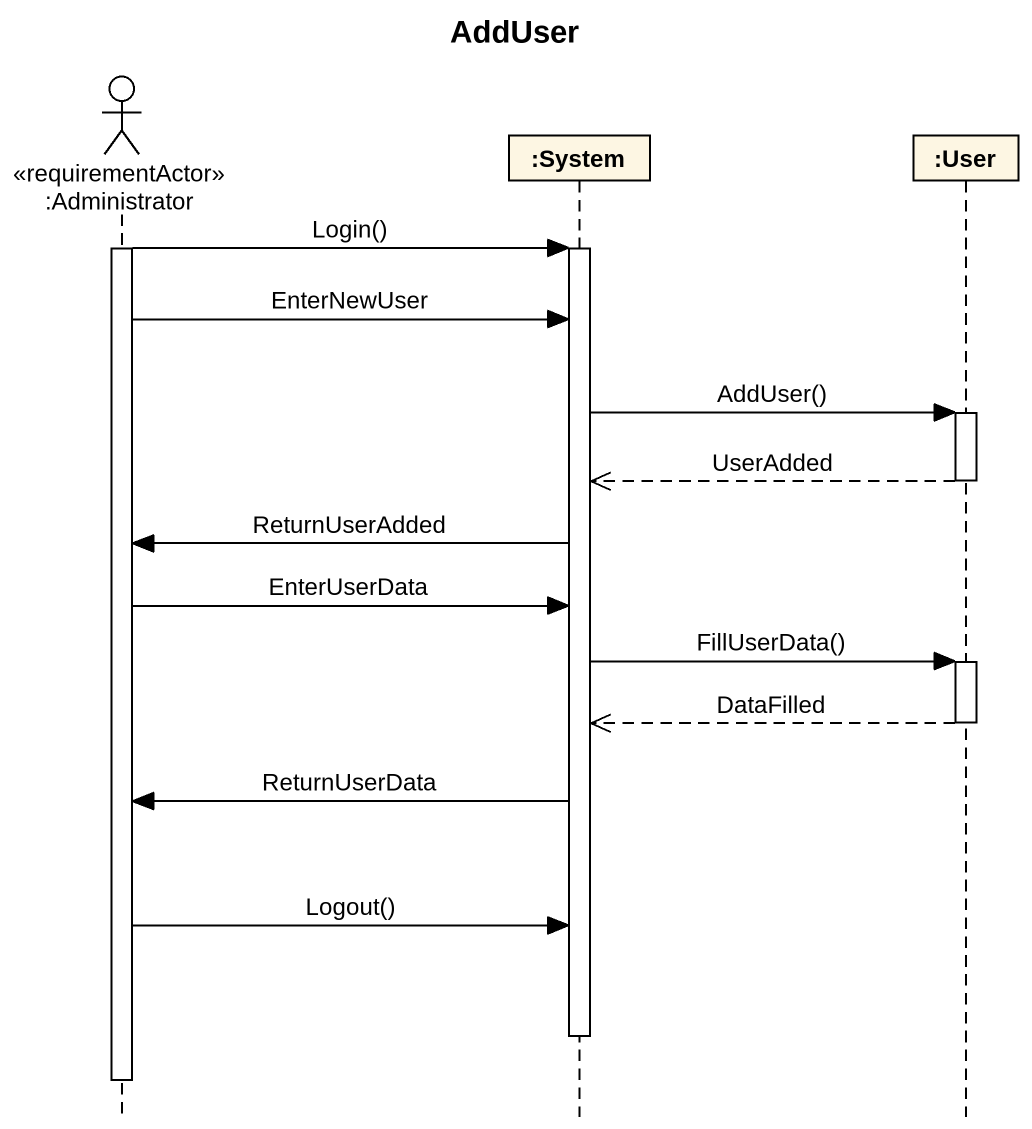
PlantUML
@startuml
title AddUser
hide footbox
actor ":Administrator" as Administrator <<requirementActor>>
participant ":System" as System
participant ":User" as User

activate Administrator
Administrator -> System : Login()
activate System
Administrator -> System : EnterNewUser
System -> User : AddUser()
activate User
User -->> System : UserAdded
deactivate User
System -> Administrator : ReturnUserAdded
Administrator -> System : EnterUserData
System -> User : FillUserData()
activate User
User -->> System : DataFilled
deactivate User
System -> Administrator : ReturnUserData
Administrator -> System : Logout()
deactivate System
deactivate Administrator
@enduml
